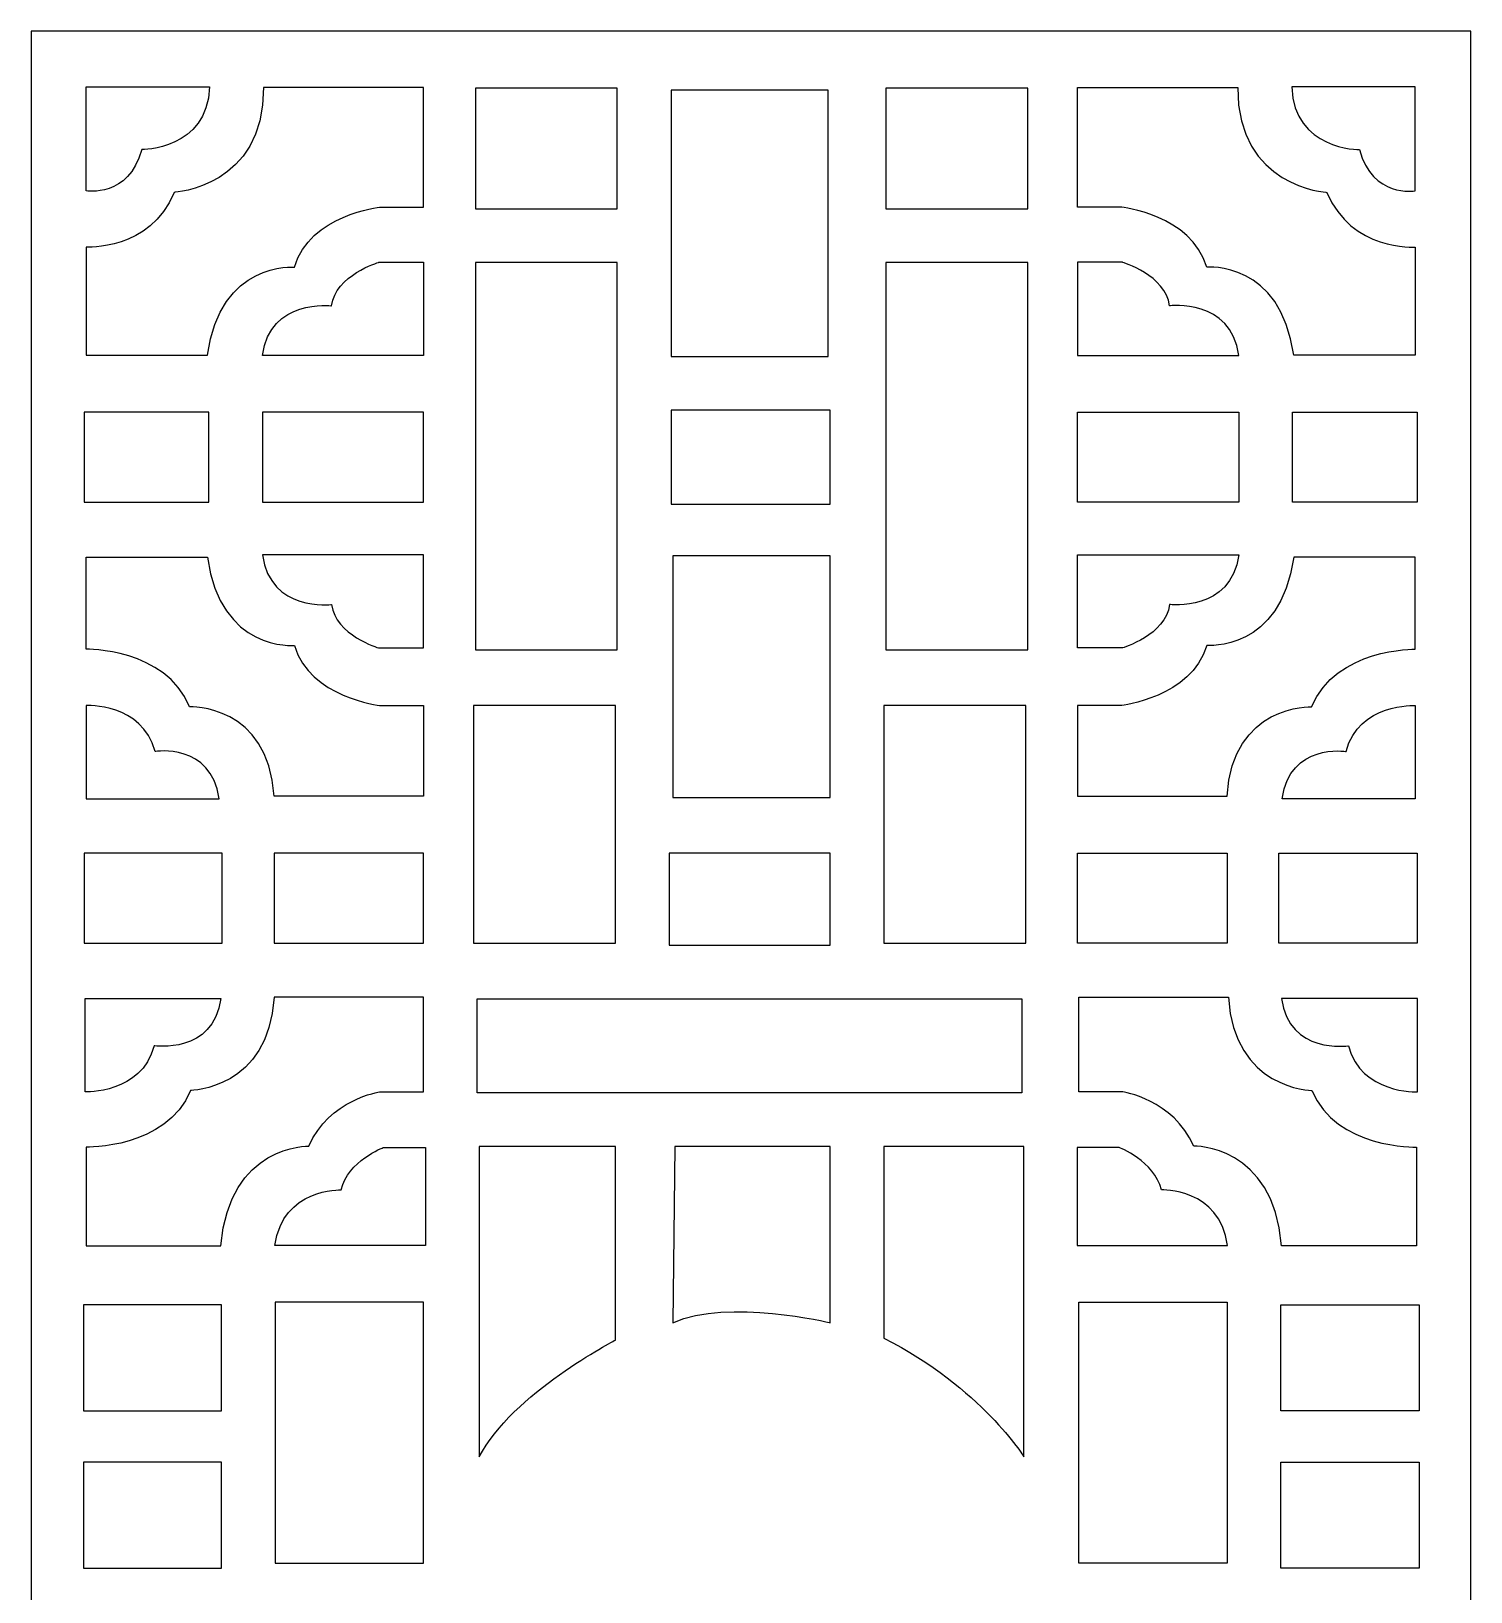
# Model space of a CAD drawing. Header units: centimetres. Extents: x -9.7 to 9.8, y -9.6 to 11.5.
# Drawn here: x -9.68 to -0.25, y 1.29 to 11.52 of the extents above; entities that cross this region are included whole.
import ezdxf

# ---------------------------------------------------------------- set-up
doc = ezdxf.new("R2010")
doc.units = ezdxf.units.CM
doc.header["$MEASUREMENT"] = 0
doc.layers.add('layer 1', color=7, linetype='Continuous')

msp = doc.modelspace()

# ---------------------------------------------------------------- linework, layer by layer
at = {"layer": 'layer 1', "color": 250}
for points, knots in [([(-9.68257, -9.60305), (-9.68257, -9.60305), (-9.68257, 11.51937), (-9.68257, 11.51937), (-9.68257, 11.51937), (-9.68257, 11.51937), (-0.25212, 11.51937), (-0.25212, 11.51937), (-0.25212, 11.51937), (-0.25212, 11.51937), (-0.25212, -9.60305), (-0.25212, -9.60305), (-0.25212, -9.60305), (-0.25212, -9.60305), (-9.68257, -9.60305), (-9.68257, -9.60305)], [0, 0, 0, 0, 0.2, 0.2, 0.2, 0.2, 0.4, 0.4, 0.4, 0.4, 0.6, 0.6, 0.6, 0.6, 1, 1, 1, 1]), ([(-8.51512, 11.15385), (-8.51512, 11.15385), (-9.32342, 11.15385), (-9.32342, 11.15385), (-9.32342, 11.15385), (-9.32342, 11.15385), (-9.32342, 10.4733), (-9.32342, 10.4733), (-9.32342, 10.4733), (-9.32342, 10.4733), (-9.04282, 10.42514), (-8.95906, 10.74343), (-8.95906, 10.74343), (-8.95906, 10.74343), (-8.52769, 10.74133), (-8.51512, 11.15385)], [0, 0, 0, 0, 0.2, 0.2, 0.2, 0.2, 0.4, 0.4, 0.4, 0.4, 0.6, 0.6, 0.6, 0.6, 1, 1, 1, 1]), ([(-8.16124, 11.14993), (-8.16124, 11.14993), (-7.11213, 11.14993), (-7.11213, 11.14993), (-7.11213, 11.14993), (-7.11213, 11.14993), (-7.11213, 10.36677), (-7.11213, 10.36677), (-7.11213, 10.36677), (-7.11213, 10.36677), (-7.39692, 10.36677), (-7.39692, 10.36677), (-7.39692, 10.36677), (-7.39692, 10.36677), (-7.8576, 10.31651), (-7.95811, 9.97309), (-7.95811, 9.97309), (-7.95811, 9.97309), (-8.44393, 10.01497), (-8.52769, 9.39514), (-8.52769, 9.39514), (-8.52769, 9.39514), (-9.32342, 9.39514), (-9.32342, 9.39514), (-9.32342, 9.39514), (-9.32342, 9.39514), (-9.32342, 10.10501), (-9.32342, 10.10501), (-9.32342, 10.10501), (-9.32342, 10.10501), (-8.90461, 10.07779), (-8.74547, 10.4631), (-8.74547, 10.4631), (-8.74547, 10.4631), (-8.15705, 10.49659), (-8.16124, 11.14993)], [0, 0, 0, 0, 0.1, 0.1, 0.1, 0.1, 0.2, 0.2, 0.2, 0.2, 0.3, 0.3, 0.3, 0.3, 0.4, 0.4, 0.4, 0.4, 0.5, 0.5, 0.5, 0.5, 0.6, 0.6, 0.6, 0.6, 0.7, 0.7, 0.7, 0.7, 0.8, 0.8, 0.8, 0.8, 1, 1, 1, 1]), ([(-1.77866, 11.14993), (-1.77866, 11.14993), (-2.82776, 11.14993), (-2.82776, 11.14993), (-2.82776, 11.14993), (-2.82776, 11.14993), (-2.82776, 10.36677), (-2.82776, 10.36677), (-2.82776, 10.36677), (-2.82776, 10.36677), (-2.54297, 10.36677), (-2.54297, 10.36677), (-2.54297, 10.36677), (-2.54297, 10.36677), (-2.08229, 10.31651), (-1.98178, 9.97309), (-1.98178, 9.97309), (-1.98178, 9.97309), (-1.49597, 10.01497), (-1.4122, 9.39514), (-1.4122, 9.39514), (-1.4122, 9.39514), (-0.61647, 9.39514), (-0.61647, 9.39514), (-0.61647, 9.39514), (-0.61647, 9.39514), (-0.61647, 10.10501), (-0.61647, 10.10501), (-0.61647, 10.10501), (-0.61647, 10.10501), (-1.03528, 10.07779), (-1.19442, 10.4631), (-1.19442, 10.4631), (-1.19442, 10.4631), (-1.78284, 10.49659), (-1.77866, 11.14993)], [0, 0, 0, 0, 0.1, 0.1, 0.1, 0.1, 0.2, 0.2, 0.2, 0.2, 0.3, 0.3, 0.3, 0.3, 0.4, 0.4, 0.4, 0.4, 0.5, 0.5, 0.5, 0.5, 0.6, 0.6, 0.6, 0.6, 0.7, 0.7, 0.7, 0.7, 0.8, 0.8, 0.8, 0.8, 1, 1, 1, 1]), ([(-1.42477, 11.15385), (-1.42477, 11.15385), (-0.61647, 11.15385), (-0.61647, 11.15385), (-0.61647, 11.15385), (-0.61647, 11.15385), (-0.61647, 10.4733), (-0.61647, 10.4733), (-0.61647, 10.4733), (-0.61647, 10.4733), (-0.89707, 10.42514), (-0.98083, 10.74343), (-0.98083, 10.74343), (-0.98083, 10.74343), (-1.4122, 10.74133), (-1.42477, 11.15385)], [0, 0, 0, 0, 0.2, 0.2, 0.2, 0.2, 0.4, 0.4, 0.4, 0.4, 0.6, 0.6, 0.6, 0.6, 1, 1, 1, 1]), ([(-6.7729, 10.3542), (-6.7729, 10.3542), (-6.7729, 11.14574), (-6.7729, 11.14574), (-6.7729, 11.14574), (-6.7729, 11.14574), (-5.84315, 11.14574), (-5.84315, 11.14574), (-5.84315, 11.14574), (-5.84315, 11.14574), (-5.84315, 10.3542), (-5.84315, 10.3542), (-5.84315, 10.3542), (-5.84315, 10.3542), (-6.7729, 10.3542), (-6.7729, 10.3542)], [0, 0, 0, 0, 0.2, 0.2, 0.2, 0.2, 0.4, 0.4, 0.4, 0.4, 0.6, 0.6, 0.6, 0.6, 1, 1, 1, 1]), ([(-5.49135, 9.38676), (-5.49135, 9.38676), (-5.49135, 11.13318), (-5.49135, 11.13318), (-5.49135, 11.13318), (-5.49135, 11.13318), (-4.4611, 11.13318), (-4.4611, 11.13318), (-4.4611, 11.13318), (-4.4611, 11.13318), (-4.4611, 9.38676), (-4.4611, 9.38676), (-4.4611, 9.38676), (-4.4611, 9.38676), (-5.49135, 9.38676), (-5.49135, 9.38676)], [0, 0, 0, 0, 0.2, 0.2, 0.2, 0.2, 0.4, 0.4, 0.4, 0.4, 0.6, 0.6, 0.6, 0.6, 1, 1, 1, 1]), ([(-4.08418, 10.3542), (-4.08418, 10.3542), (-4.08418, 11.14574), (-4.08418, 11.14574), (-4.08418, 11.14574), (-4.08418, 11.14574), (-3.15443, 11.14574), (-3.15443, 11.14574), (-3.15443, 11.14574), (-3.15443, 11.14574), (-3.15443, 10.3542), (-3.15443, 10.3542), (-3.15443, 10.3542), (-3.15443, 10.3542), (-4.08418, 10.3542), (-4.08418, 10.3542)], [0, 0, 0, 0, 0.2, 0.2, 0.2, 0.2, 0.4, 0.4, 0.4, 0.4, 0.6, 0.6, 0.6, 0.6, 1, 1, 1, 1]), ([(-7.11213, 10.00476), (-7.11213, 10.00476), (-7.40529, 10.00476), (-7.40529, 10.00476), (-7.40529, 10.00476), (-7.40529, 10.00476), (-7.69008, 9.921), (-7.71521, 9.71998), (-7.71521, 9.71998), (-7.71521, 9.71998), (-8.11726, 9.77023), (-8.16752, 9.3933), (-8.16752, 9.3933), (-8.16752, 9.3933), (-7.11213, 9.3933), (-7.11213, 9.3933), (-7.11213, 9.3933), (-7.11213, 9.3933), (-7.11213, 10.00476), (-7.11213, 10.00476)], [0, 0, 0, 0, 0.16666667, 0.16666667, 0.16666667, 0.16666667, 0.33333333, 0.33333333, 0.33333333, 0.33333333, 0.5, 0.5, 0.5, 0.5, 0.66666667, 0.66666667, 0.66666667, 0.66666667, 1, 1, 1, 1]), ([(-6.7729, 7.46445), (-6.7729, 7.46445), (-6.7729, 10.0024), (-6.7729, 10.0024), (-6.7729, 10.0024), (-6.7729, 10.0024), (-5.84315, 10.0024), (-5.84315, 10.0024), (-5.84315, 10.0024), (-5.84315, 10.0024), (-5.84315, 7.46445), (-5.84315, 7.46445), (-5.84315, 7.46445), (-5.84315, 7.46445), (-6.7729, 7.46445), (-6.7729, 7.46445)], [0, 0, 0, 0, 0.2, 0.2, 0.2, 0.2, 0.4, 0.4, 0.4, 0.4, 0.6, 0.6, 0.6, 0.6, 1, 1, 1, 1]), ([(-4.08418, 7.46445), (-4.08418, 7.46445), (-4.08418, 10.0024), (-4.08418, 10.0024), (-4.08418, 10.0024), (-4.08418, 10.0024), (-3.15443, 10.0024), (-3.15443, 10.0024), (-3.15443, 10.0024), (-3.15443, 10.0024), (-3.15443, 7.46445), (-3.15443, 7.46445), (-3.15443, 7.46445), (-3.15443, 7.46445), (-4.08418, 7.46445), (-4.08418, 7.46445)], [0, 0, 0, 0, 0.2, 0.2, 0.2, 0.2, 0.4, 0.4, 0.4, 0.4, 0.6, 0.6, 0.6, 0.6, 1, 1, 1, 1]), ([(-2.82776, 10.00476), (-2.82776, 10.00476), (-2.5346, 10.00476), (-2.5346, 10.00476), (-2.5346, 10.00476), (-2.5346, 10.00476), (-2.24982, 9.921), (-2.22468, 9.71998), (-2.22468, 9.71998), (-2.22468, 9.71998), (-1.82264, 9.77023), (-1.77238, 9.3933), (-1.77238, 9.3933), (-1.77238, 9.3933), (-2.82776, 9.3933), (-2.82776, 9.3933), (-2.82776, 9.3933), (-2.82776, 9.3933), (-2.82776, 10.00476), (-2.82776, 10.00476)], [0, 0, 0, 0, 0.16666667, 0.16666667, 0.16666667, 0.16666667, 0.33333333, 0.33333333, 0.33333333, 0.33333333, 0.5, 0.5, 0.5, 0.5, 0.66666667, 0.66666667, 0.66666667, 0.66666667, 1, 1, 1, 1]), ([(-9.33598, 8.43188), (-9.33598, 8.43188), (-9.33598, 9.0224), (-9.33598, 9.0224), (-9.33598, 9.0224), (-9.33598, 9.0224), (-8.51931, 9.0224), (-8.51931, 9.0224), (-8.51931, 9.0224), (-8.51931, 9.0224), (-8.51931, 8.43188), (-8.51931, 8.43188), (-8.51931, 8.43188), (-8.51931, 8.43188), (-9.33598, 8.43188), (-9.33598, 8.43188)], [0, 0, 0, 0, 0.2, 0.2, 0.2, 0.2, 0.4, 0.4, 0.4, 0.4, 0.6, 0.6, 0.6, 0.6, 1, 1, 1, 1]), ([(-8.16752, 8.43188), (-8.16752, 8.43188), (-8.16752, 9.0224), (-8.16752, 9.0224), (-8.16752, 9.0224), (-8.16752, 9.0224), (-7.11213, 9.0224), (-7.11213, 9.0224), (-7.11213, 9.0224), (-7.11213, 9.0224), (-7.11213, 8.43188), (-7.11213, 8.43188), (-7.11213, 8.43188), (-7.11213, 8.43188), (-8.16752, 8.43188), (-8.16752, 8.43188)], [0, 0, 0, 0, 0.2, 0.2, 0.2, 0.2, 0.4, 0.4, 0.4, 0.4, 0.6, 0.6, 0.6, 0.6, 1, 1, 1, 1]), ([(-5.49135, 8.41932), (-5.49135, 8.41932), (-5.49135, 9.03497), (-5.49135, 9.03497), (-5.49135, 9.03497), (-5.49135, 9.03497), (-4.44854, 9.03497), (-4.44854, 9.03497), (-4.44854, 9.03497), (-4.44854, 9.03497), (-4.44854, 8.41932), (-4.44854, 8.41932), (-4.44854, 8.41932), (-4.44854, 8.41932), (-5.49135, 8.41932), (-5.49135, 8.41932)], [0, 0, 0, 0, 0.2, 0.2, 0.2, 0.2, 0.4, 0.4, 0.4, 0.4, 0.6, 0.6, 0.6, 0.6, 1, 1, 1, 1]), ([(-1.77238, 8.43188), (-1.77238, 8.43188), (-1.77238, 9.0224), (-1.77238, 9.0224), (-1.77238, 9.0224), (-1.77238, 9.0224), (-2.82776, 9.0224), (-2.82776, 9.0224), (-2.82776, 9.0224), (-2.82776, 9.0224), (-2.82776, 8.43188), (-2.82776, 8.43188), (-2.82776, 8.43188), (-2.82776, 8.43188), (-1.77238, 8.43188), (-1.77238, 8.43188)], [0, 0, 0, 0, 0.2, 0.2, 0.2, 0.2, 0.4, 0.4, 0.4, 0.4, 0.6, 0.6, 0.6, 0.6, 1, 1, 1, 1]), ([(-0.60391, 8.43188), (-0.60391, 8.43188), (-0.60391, 9.0224), (-0.60391, 9.0224), (-0.60391, 9.0224), (-0.60391, 9.0224), (-1.42058, 9.0224), (-1.42058, 9.0224), (-1.42058, 9.0224), (-1.42058, 9.0224), (-1.42058, 8.43188), (-1.42058, 8.43188), (-1.42058, 8.43188), (-1.42058, 8.43188), (-0.60391, 8.43188), (-0.60391, 8.43188)], [0, 0, 0, 0, 0.2, 0.2, 0.2, 0.2, 0.4, 0.4, 0.4, 0.4, 0.6, 0.6, 0.6, 0.6, 1, 1, 1, 1]), ([(-7.11213, 7.47701), (-7.11213, 7.47701), (-7.40529, 7.47701), (-7.40529, 7.47701), (-7.40529, 7.47701), (-7.40529, 7.47701), (-7.69008, 7.56077), (-7.71521, 7.7618), (-7.71521, 7.7618), (-7.71521, 7.7618), (-8.11726, 7.71154), (-8.16752, 8.08847), (-8.16752, 8.08847), (-8.16752, 8.08847), (-7.11213, 8.08847), (-7.11213, 8.08847), (-7.11213, 8.08847), (-7.11213, 8.08847), (-7.11213, 7.47701), (-7.11213, 7.47701)], [0, 0, 0, 0, 0.16666667, 0.16666667, 0.16666667, 0.16666667, 0.33333333, 0.33333333, 0.33333333, 0.33333333, 0.5, 0.5, 0.5, 0.5, 0.66666667, 0.66666667, 0.66666667, 0.66666667, 1, 1, 1, 1]), ([(-2.82776, 7.47701), (-2.82776, 7.47701), (-2.5346, 7.47701), (-2.5346, 7.47701), (-2.5346, 7.47701), (-2.5346, 7.47701), (-2.24982, 7.56077), (-2.22468, 7.7618), (-2.22468, 7.7618), (-2.22468, 7.7618), (-1.82264, 7.71154), (-1.77238, 8.08847), (-1.77238, 8.08847), (-1.77238, 8.08847), (-2.82776, 8.08847), (-2.82776, 8.08847), (-2.82776, 8.08847), (-2.82776, 8.08847), (-2.82776, 7.47701), (-2.82776, 7.47701)], [0, 0, 0, 0, 0.16666667, 0.16666667, 0.16666667, 0.16666667, 0.33333333, 0.33333333, 0.33333333, 0.33333333, 0.5, 0.5, 0.5, 0.5, 0.66666667, 0.66666667, 0.66666667, 0.66666667, 1, 1, 1, 1]), ([(-8.09213, 6.50539), (-8.09213, 6.50539), (-7.11213, 6.50539), (-7.11213, 6.50539), (-7.11213, 6.50539), (-7.11213, 6.50539), (-7.11213, 7.10009), (-7.11213, 7.10009), (-7.11213, 7.10009), (-7.11213, 7.10009), (-7.39692, 7.10009), (-7.39692, 7.10009), (-7.39692, 7.10009), (-7.39692, 7.10009), (-7.8576, 7.15034), (-7.95811, 7.49377), (-7.95811, 7.49377), (-7.95811, 7.49377), (-8.44393, 7.45188), (-8.52769, 8.07172), (-8.52769, 8.07172), (-8.52769, 8.07172), (-9.32342, 8.07172), (-9.32342, 8.07172), (-9.32342, 8.07172), (-9.32342, 8.07172), (-9.32342, 7.46864), (-9.32342, 7.46864), (-9.32342, 7.46864), (-9.32342, 7.46864), (-8.8041, 7.47701), (-8.64495, 7.09171), (-8.64495, 7.09171), (-8.64495, 7.09171), (-8.12564, 7.10846), (-8.09213, 6.50539)], [0, 0, 0, 0, 0.1, 0.1, 0.1, 0.1, 0.2, 0.2, 0.2, 0.2, 0.3, 0.3, 0.3, 0.3, 0.4, 0.4, 0.4, 0.4, 0.5, 0.5, 0.5, 0.5, 0.6, 0.6, 0.6, 0.6, 0.7, 0.7, 0.7, 0.7, 0.8, 0.8, 0.8, 0.8, 1, 1, 1, 1]), ([(-5.47879, 6.497), (-5.47879, 6.497), (-5.47879, 8.08009), (-5.47879, 8.08009), (-5.47879, 8.08009), (-5.47879, 8.08009), (-4.44854, 8.08009), (-4.44854, 8.08009), (-4.44854, 8.08009), (-4.44854, 8.08009), (-4.44854, 6.497), (-4.44854, 6.497), (-4.44854, 6.497), (-4.44854, 6.497), (-5.47879, 6.497), (-5.47879, 6.497)], [0, 0, 0, 0, 0.2, 0.2, 0.2, 0.2, 0.4, 0.4, 0.4, 0.4, 0.6, 0.6, 0.6, 0.6, 1, 1, 1, 1]), ([(-1.84776, 6.50539), (-1.84776, 6.50539), (-2.82776, 6.50539), (-2.82776, 6.50539), (-2.82776, 6.50539), (-2.82776, 6.50539), (-2.82776, 7.10009), (-2.82776, 7.10009), (-2.82776, 7.10009), (-2.82776, 7.10009), (-2.54297, 7.10009), (-2.54297, 7.10009), (-2.54297, 7.10009), (-2.54297, 7.10009), (-2.08229, 7.15034), (-1.98178, 7.49377), (-1.98178, 7.49377), (-1.98178, 7.49377), (-1.49597, 7.45188), (-1.4122, 8.07172), (-1.4122, 8.07172), (-1.4122, 8.07172), (-0.61647, 8.07172), (-0.61647, 8.07172), (-0.61647, 8.07172), (-0.61647, 8.07172), (-0.61647, 7.46864), (-0.61647, 7.46864), (-0.61647, 7.46864), (-0.61647, 7.46864), (-1.13579, 7.47701), (-1.29494, 7.09171), (-1.29494, 7.09171), (-1.29494, 7.09171), (-1.81425, 7.10846), (-1.84776, 6.50539)], [0, 0, 0, 0, 0.1, 0.1, 0.1, 0.1, 0.2, 0.2, 0.2, 0.2, 0.3, 0.3, 0.3, 0.3, 0.4, 0.4, 0.4, 0.4, 0.5, 0.5, 0.5, 0.5, 0.6, 0.6, 0.6, 0.6, 0.7, 0.7, 0.7, 0.7, 0.8, 0.8, 0.8, 0.8, 1, 1, 1, 1]), ([(-8.4523, 6.48863), (-8.4523, 6.48863), (-9.32342, 6.48863), (-9.32342, 6.48863), (-9.32342, 6.48863), (-9.32342, 6.48863), (-9.32342, 7.10009), (-9.32342, 7.10009), (-9.32342, 7.10009), (-9.32342, 7.10009), (-8.95487, 7.11684), (-8.87111, 6.79855), (-8.87111, 6.79855), (-8.87111, 6.79855), (-8.50256, 6.85718), (-8.4523, 6.48863)], [0, 0, 0, 0, 0.2, 0.2, 0.2, 0.2, 0.4, 0.4, 0.4, 0.4, 0.6, 0.6, 0.6, 0.6, 1, 1, 1, 1]), ([(-6.78546, 5.54213), (-6.78546, 5.54213), (-6.78546, 7.10009), (-6.78546, 7.10009), (-6.78546, 7.10009), (-6.78546, 7.10009), (-5.85571, 7.10009), (-5.85571, 7.10009), (-5.85571, 7.10009), (-5.85571, 7.10009), (-5.85571, 5.54213), (-5.85571, 5.54213), (-5.85571, 5.54213), (-5.85571, 5.54213), (-6.78546, 5.54213), (-6.78546, 5.54213)], [0, 0, 0, 0, 0.2, 0.2, 0.2, 0.2, 0.4, 0.4, 0.4, 0.4, 0.6, 0.6, 0.6, 0.6, 1, 1, 1, 1]), ([(-4.09674, 5.54213), (-4.09674, 5.54213), (-4.09674, 7.10009), (-4.09674, 7.10009), (-4.09674, 7.10009), (-4.09674, 7.10009), (-3.167, 7.10009), (-3.167, 7.10009), (-3.167, 7.10009), (-3.167, 7.10009), (-3.167, 5.54213), (-3.167, 5.54213), (-3.167, 5.54213), (-3.167, 5.54213), (-4.09674, 5.54213), (-4.09674, 5.54213)], [0, 0, 0, 0, 0.2, 0.2, 0.2, 0.2, 0.4, 0.4, 0.4, 0.4, 0.6, 0.6, 0.6, 0.6, 1, 1, 1, 1]), ([(-1.48758, 6.48863), (-1.48758, 6.48863), (-0.61647, 6.48863), (-0.61647, 6.48863), (-0.61647, 6.48863), (-0.61647, 6.48863), (-0.61647, 7.10009), (-0.61647, 7.10009), (-0.61647, 7.10009), (-0.61647, 7.10009), (-0.98502, 7.11684), (-1.06878, 6.79855), (-1.06878, 6.79855), (-1.06878, 6.79855), (-1.43733, 6.85718), (-1.48758, 6.48863)], [0, 0, 0, 0, 0.2, 0.2, 0.2, 0.2, 0.4, 0.4, 0.4, 0.4, 0.6, 0.6, 0.6, 0.6, 1, 1, 1, 1]), ([(-9.33598, 5.54213), (-9.33598, 5.54213), (-9.33598, 6.13265), (-9.33598, 6.13265), (-9.33598, 6.13265), (-9.33598, 6.13265), (-8.43136, 6.13265), (-8.43136, 6.13265), (-8.43136, 6.13265), (-8.43136, 6.13265), (-8.43136, 5.54213), (-8.43136, 5.54213), (-8.43136, 5.54213), (-8.43136, 5.54213), (-9.33598, 5.54213), (-9.33598, 5.54213)], [0, 0, 0, 0, 0.2, 0.2, 0.2, 0.2, 0.4, 0.4, 0.4, 0.4, 0.6, 0.6, 0.6, 0.6, 1, 1, 1, 1]), ([(-8.09213, 5.54213), (-8.09213, 5.54213), (-8.09213, 6.13265), (-8.09213, 6.13265), (-8.09213, 6.13265), (-8.09213, 6.13265), (-7.11213, 6.13265), (-7.11213, 6.13265), (-7.11213, 6.13265), (-7.11213, 6.13265), (-7.11213, 5.54213), (-7.11213, 5.54213), (-7.11213, 5.54213), (-7.11213, 5.54213), (-8.09213, 5.54213), (-8.09213, 5.54213)], [0, 0, 0, 0, 0.2, 0.2, 0.2, 0.2, 0.4, 0.4, 0.4, 0.4, 0.6, 0.6, 0.6, 0.6, 1, 1, 1, 1]), ([(-5.50392, 5.52957), (-5.50392, 5.52957), (-5.50392, 6.13265), (-5.50392, 6.13265), (-5.50392, 6.13265), (-5.50392, 6.13265), (-4.44854, 6.13265), (-4.44854, 6.13265), (-4.44854, 6.13265), (-4.44854, 6.13265), (-4.44854, 5.52957), (-4.44854, 5.52957), (-4.44854, 5.52957), (-4.44854, 5.52957), (-5.50392, 5.52957), (-5.50392, 5.52957)], [0, 0, 0, 0, 0.2, 0.2, 0.2, 0.2, 0.4, 0.4, 0.4, 0.4, 0.6, 0.6, 0.6, 0.6, 1, 1, 1, 1]), ([(-1.84776, 5.54213), (-1.84776, 5.54213), (-1.84776, 6.13265), (-1.84776, 6.13265), (-1.84776, 6.13265), (-1.84776, 6.13265), (-2.82776, 6.13265), (-2.82776, 6.13265), (-2.82776, 6.13265), (-2.82776, 6.13265), (-2.82776, 5.54213), (-2.82776, 5.54213), (-2.82776, 5.54213), (-2.82776, 5.54213), (-1.84776, 5.54213), (-1.84776, 5.54213)], [0, 0, 0, 0, 0.2, 0.2, 0.2, 0.2, 0.4, 0.4, 0.4, 0.4, 0.6, 0.6, 0.6, 0.6, 1, 1, 1, 1]), ([(-0.60391, 5.54213), (-0.60391, 5.54213), (-0.60391, 6.13265), (-0.60391, 6.13265), (-0.60391, 6.13265), (-0.60391, 6.13265), (-1.50853, 6.13265), (-1.50853, 6.13265), (-1.50853, 6.13265), (-1.50853, 6.13265), (-1.50853, 5.54213), (-1.50853, 5.54213), (-1.50853, 5.54213), (-1.50853, 5.54213), (-0.60391, 5.54213), (-0.60391, 5.54213)], [0, 0, 0, 0, 0.2, 0.2, 0.2, 0.2, 0.4, 0.4, 0.4, 0.4, 0.6, 0.6, 0.6, 0.6, 1, 1, 1, 1]), ([(-8.43974, 5.17986), (-8.43974, 5.17986), (-9.3297, 5.17986), (-9.3297, 5.17986), (-9.3297, 5.17986), (-9.3297, 5.17986), (-9.3297, 4.56841), (-9.3297, 4.56841), (-9.3297, 4.56841), (-9.3297, 4.56841), (-8.96115, 4.55165), (-8.87739, 4.86995), (-8.87739, 4.86995), (-8.87739, 4.86995), (-8.49, 4.81131), (-8.43974, 5.17986)], [0, 0, 0, 0, 0.2, 0.2, 0.2, 0.2, 0.4, 0.4, 0.4, 0.4, 0.6, 0.6, 0.6, 0.6, 1, 1, 1, 1]), ([(-8.09213, 5.18824), (-8.09213, 5.18824), (-7.11213, 5.18824), (-7.11213, 5.18824), (-7.11213, 5.18824), (-7.11213, 5.18824), (-7.11213, 4.56841), (-7.11213, 4.56841), (-7.11213, 4.56841), (-7.11213, 4.56841), (-7.39692, 4.56841), (-7.39692, 4.56841), (-7.39692, 4.56841), (-7.39692, 4.56841), (-7.73196, 4.51815), (-7.86388, 4.21242), (-7.86388, 4.21242), (-7.86388, 4.21242), (-8.38739, 4.22289), (-8.43974, 3.55909), (-8.43974, 3.55909), (-8.43974, 3.55909), (-9.32342, 3.55909), (-9.32342, 3.55909), (-9.32342, 3.55909), (-9.32342, 3.55909), (-9.32342, 4.20615), (-9.32342, 4.20615), (-9.32342, 4.20615), (-9.32342, 4.20615), (-8.79782, 4.19149), (-8.63867, 4.57678), (-8.63867, 4.57678), (-8.63867, 4.57678), (-8.12564, 4.58516), (-8.09213, 5.18824)], [0, 0, 0, 0, 0.1, 0.1, 0.1, 0.1, 0.2, 0.2, 0.2, 0.2, 0.3, 0.3, 0.3, 0.3, 0.4, 0.4, 0.4, 0.4, 0.5, 0.5, 0.5, 0.5, 0.6, 0.6, 0.6, 0.6, 0.7, 0.7, 0.7, 0.7, 0.8, 0.8, 0.8, 0.8, 1, 1, 1, 1]), ([(-6.76033, 5.17777), (-6.76033, 5.17777), (-6.76033, 4.56212), (-6.76033, 4.56212), (-6.76033, 4.56212), (-6.76033, 4.56212), (-3.19212, 4.56212), (-3.19212, 4.56212), (-3.19212, 4.56212), (-3.19212, 4.56212), (-3.19212, 5.17777), (-3.19212, 5.17777), (-3.19212, 5.17777), (-3.19212, 5.17777), (-6.76033, 5.17777), (-6.76033, 5.17777)], [0, 0, 0, 0, 0.2, 0.2, 0.2, 0.2, 0.4, 0.4, 0.4, 0.4, 0.6, 0.6, 0.6, 0.6, 1, 1, 1, 1]), ([(-1.83912, 5.18824), (-1.83912, 5.18824), (-2.81912, 5.18824), (-2.81912, 5.18824), (-2.81912, 5.18824), (-2.81912, 5.18824), (-2.81912, 4.56841), (-2.81912, 4.56841), (-2.81912, 4.56841), (-2.81912, 4.56841), (-2.53434, 4.56841), (-2.53434, 4.56841), (-2.53434, 4.56841), (-2.53434, 4.56841), (-2.19929, 4.51815), (-2.06737, 4.21242), (-2.06737, 4.21242), (-2.06737, 4.21242), (-1.54386, 4.22289), (-1.49152, 3.55909), (-1.49152, 3.55909), (-1.49152, 3.55909), (-0.60783, 3.55909), (-0.60783, 3.55909), (-0.60783, 3.55909), (-0.60783, 3.55909), (-0.60783, 4.20615), (-0.60783, 4.20615), (-0.60783, 4.20615), (-0.60783, 4.20615), (-1.13344, 4.19149), (-1.29258, 4.57678), (-1.29258, 4.57678), (-1.29258, 4.57678), (-1.80562, 4.58516), (-1.83912, 5.18824)], [0, 0, 0, 0, 0.1, 0.1, 0.1, 0.1, 0.2, 0.2, 0.2, 0.2, 0.3, 0.3, 0.3, 0.3, 0.4, 0.4, 0.4, 0.4, 0.5, 0.5, 0.5, 0.5, 0.6, 0.6, 0.6, 0.6, 0.7, 0.7, 0.7, 0.7, 0.8, 0.8, 0.8, 0.8, 1, 1, 1, 1]), ([(-1.49152, 5.17986), (-1.49152, 5.17986), (-0.60155, 5.17986), (-0.60155, 5.17986), (-0.60155, 5.17986), (-0.60155, 5.17986), (-0.60155, 4.56841), (-0.60155, 4.56841), (-0.60155, 4.56841), (-0.60155, 4.56841), (-0.9701, 4.55165), (-1.05386, 4.86995), (-1.05386, 4.86995), (-1.05386, 4.86995), (-1.44126, 4.81131), (-1.49152, 5.17986)], [0, 0, 0, 0, 0.2, 0.2, 0.2, 0.2, 0.4, 0.4, 0.4, 0.4, 0.6, 0.6, 0.6, 0.6, 1, 1, 1, 1]), ([(-7.09957, 4.20405), (-7.09957, 4.20405), (-7.37388, 4.20405), (-7.37388, 4.20405), (-7.37388, 4.20405), (-7.37388, 4.20405), (-7.60841, 4.11401), (-7.65239, 3.92554), (-7.65239, 3.92554), (-7.65239, 3.92554), (-8.0356, 3.93811), (-8.08585, 3.56118), (-8.08585, 3.56118), (-8.08585, 3.56118), (-7.09957, 3.56118), (-7.09957, 3.56118), (-7.09957, 3.56118), (-7.09957, 3.56118), (-7.09957, 4.20405), (-7.09957, 4.20405)], [0, 0, 0, 0, 0.16666667, 0.16666667, 0.16666667, 0.16666667, 0.33333333, 0.33333333, 0.33333333, 0.33333333, 0.5, 0.5, 0.5, 0.5, 0.66666667, 0.66666667, 0.66666667, 0.66666667, 1, 1, 1, 1]), ([(-6.74777, 4.21033), (-6.74777, 4.21033), (-5.85571, 4.21033), (-5.85571, 4.21033), (-5.85571, 4.21033), (-5.85571, 4.21033), (-5.85571, 2.94135), (-5.85571, 2.94135), (-5.85571, 2.94135), (-5.85571, 2.94135), (-6.53418, 2.58956), (-6.74777, 2.17494), (-6.74777, 2.17494), (-6.74777, 2.17494), (-6.74777, 4.21033), (-6.74777, 4.21033)], [0, 0, 0, 0, 0.2, 0.2, 0.2, 0.2, 0.4, 0.4, 0.4, 0.4, 0.6, 0.6, 0.6, 0.6, 1, 1, 1, 1]), ([(-5.46623, 4.21033), (-5.46623, 4.21033), (-4.44854, 4.21033), (-4.44854, 4.21033), (-4.44854, 4.21033), (-4.44854, 4.21033), (-4.44854, 3.05443), (-4.44854, 3.05443), (-4.44854, 3.05443), (-4.44854, 3.05443), (-5.11444, 3.21776), (-5.47879, 3.05443), (-5.47879, 3.05443), (-5.47879, 3.05443), (-5.46623, 4.21033), (-5.46623, 4.21033)], [0, 0, 0, 0, 0.2, 0.2, 0.2, 0.2, 0.4, 0.4, 0.4, 0.4, 0.6, 0.6, 0.6, 0.6, 1, 1, 1, 1]), ([(-4.09674, 4.21033), (-4.09674, 4.21033), (-3.17956, 4.21033), (-3.17956, 4.21033), (-3.17956, 4.21033), (-3.17956, 4.21033), (-3.17956, 2.17494), (-3.17956, 2.17494), (-3.17956, 2.17494), (-3.17956, 2.17494), (-3.45597, 2.62725), (-4.09674, 2.95392), (-4.09674, 2.95392), (-4.09674, 2.95392), (-4.09674, 4.21033), (-4.09674, 4.21033)], [0, 0, 0, 0, 0.2, 0.2, 0.2, 0.2, 0.4, 0.4, 0.4, 0.4, 0.6, 0.6, 0.6, 0.6, 1, 1, 1, 1]), ([(-2.83169, 4.20405), (-2.83169, 4.20405), (-2.55737, 4.20405), (-2.55737, 4.20405), (-2.55737, 4.20405), (-2.55737, 4.20405), (-2.32284, 4.11401), (-2.27887, 3.92554), (-2.27887, 3.92554), (-2.27887, 3.92554), (-1.89566, 3.93811), (-1.8454, 3.56118), (-1.8454, 3.56118), (-1.8454, 3.56118), (-2.83169, 3.56118), (-2.83169, 3.56118), (-2.83169, 3.56118), (-2.83169, 3.56118), (-2.83169, 4.20405), (-2.83169, 4.20405)], [0, 0, 0, 0, 0.16666667, 0.16666667, 0.16666667, 0.16666667, 0.33333333, 0.33333333, 0.33333333, 0.33333333, 0.5, 0.5, 0.5, 0.5, 0.66666667, 0.66666667, 0.66666667, 0.66666667, 1, 1, 1, 1]), ([(-9.34017, 2.47648), (-9.34017, 2.47648), (-9.34017, 3.17169), (-9.34017, 3.17169), (-9.34017, 3.17169), (-9.34017, 3.17169), (-8.43555, 3.17169), (-8.43555, 3.17169), (-8.43555, 3.17169), (-8.43555, 3.17169), (-8.43555, 2.47648), (-8.43555, 2.47648), (-8.43555, 2.47648), (-8.43555, 2.47648), (-9.34017, 2.47648), (-9.34017, 2.47648)], [0, 0, 0, 0, 0.2, 0.2, 0.2, 0.2, 0.4, 0.4, 0.4, 0.4, 0.6, 0.6, 0.6, 0.6, 1, 1, 1, 1]), ([(-8.08376, 1.47972), (-8.08376, 1.47972), (-8.08376, 3.18845), (-8.08376, 3.18845), (-8.08376, 3.18845), (-8.08376, 3.18845), (-7.11213, 3.18845), (-7.11213, 3.18845), (-7.11213, 3.18845), (-7.11213, 3.18845), (-7.11213, 1.47972), (-7.11213, 1.47972), (-7.11213, 1.47972), (-7.11213, 1.47972), (-8.08376, 1.47972), (-8.08376, 1.47972)], [0, 0, 0, 0, 0.2, 0.2, 0.2, 0.2, 0.4, 0.4, 0.4, 0.4, 0.6, 0.6, 0.6, 0.6, 1, 1, 1, 1]), ([(-1.8475, 1.47972), (-1.8475, 1.47972), (-1.8475, 3.18845), (-1.8475, 3.18845), (-1.8475, 3.18845), (-1.8475, 3.18845), (-2.81912, 3.18845), (-2.81912, 3.18845), (-2.81912, 3.18845), (-2.81912, 3.18845), (-2.81912, 1.47972), (-2.81912, 1.47972), (-2.81912, 1.47972), (-2.81912, 1.47972), (-1.8475, 1.47972), (-1.8475, 1.47972)], [0, 0, 0, 0, 0.2, 0.2, 0.2, 0.2, 0.4, 0.4, 0.4, 0.4, 0.6, 0.6, 0.6, 0.6, 1, 1, 1, 1]), ([(-0.59108, 2.47648), (-0.59108, 2.47648), (-0.59108, 3.17169), (-0.59108, 3.17169), (-0.59108, 3.17169), (-0.59108, 3.17169), (-1.4957, 3.17169), (-1.4957, 3.17169), (-1.4957, 3.17169), (-1.4957, 3.17169), (-1.4957, 2.47648), (-1.4957, 2.47648), (-1.4957, 2.47648), (-1.4957, 2.47648), (-0.59108, 2.47648), (-0.59108, 2.47648)], [0, 0, 0, 0, 0.2, 0.2, 0.2, 0.2, 0.4, 0.4, 0.4, 0.4, 0.6, 0.6, 0.6, 0.6, 1, 1, 1, 1]), ([(-9.34017, 1.44622), (-9.34017, 1.44622), (-9.34017, 2.14143), (-9.34017, 2.14143), (-9.34017, 2.14143), (-9.34017, 2.14143), (-8.43555, 2.14143), (-8.43555, 2.14143), (-8.43555, 2.14143), (-8.43555, 2.14143), (-8.43555, 1.44622), (-8.43555, 1.44622), (-8.43555, 1.44622), (-8.43555, 1.44622), (-9.34017, 1.44622), (-9.34017, 1.44622)], [0, 0, 0, 0, 0.2, 0.2, 0.2, 0.2, 0.4, 0.4, 0.4, 0.4, 0.6, 0.6, 0.6, 0.6, 1, 1, 1, 1]), ([(-0.59108, 1.44622), (-0.59108, 1.44622), (-0.59108, 2.14143), (-0.59108, 2.14143), (-0.59108, 2.14143), (-0.59108, 2.14143), (-1.4957, 2.14143), (-1.4957, 2.14143), (-1.4957, 2.14143), (-1.4957, 2.14143), (-1.4957, 1.44622), (-1.4957, 1.44622), (-1.4957, 1.44622), (-1.4957, 1.44622), (-0.59108, 1.44622), (-0.59108, 1.44622)], [0, 0, 0, 0, 0.2, 0.2, 0.2, 0.2, 0.4, 0.4, 0.4, 0.4, 0.6, 0.6, 0.6, 0.6, 1, 1, 1, 1])]:
    msp.add_open_spline(points, degree=3, knots=knots, dxfattribs=at)

doc.saveas('drawing.dxf')
